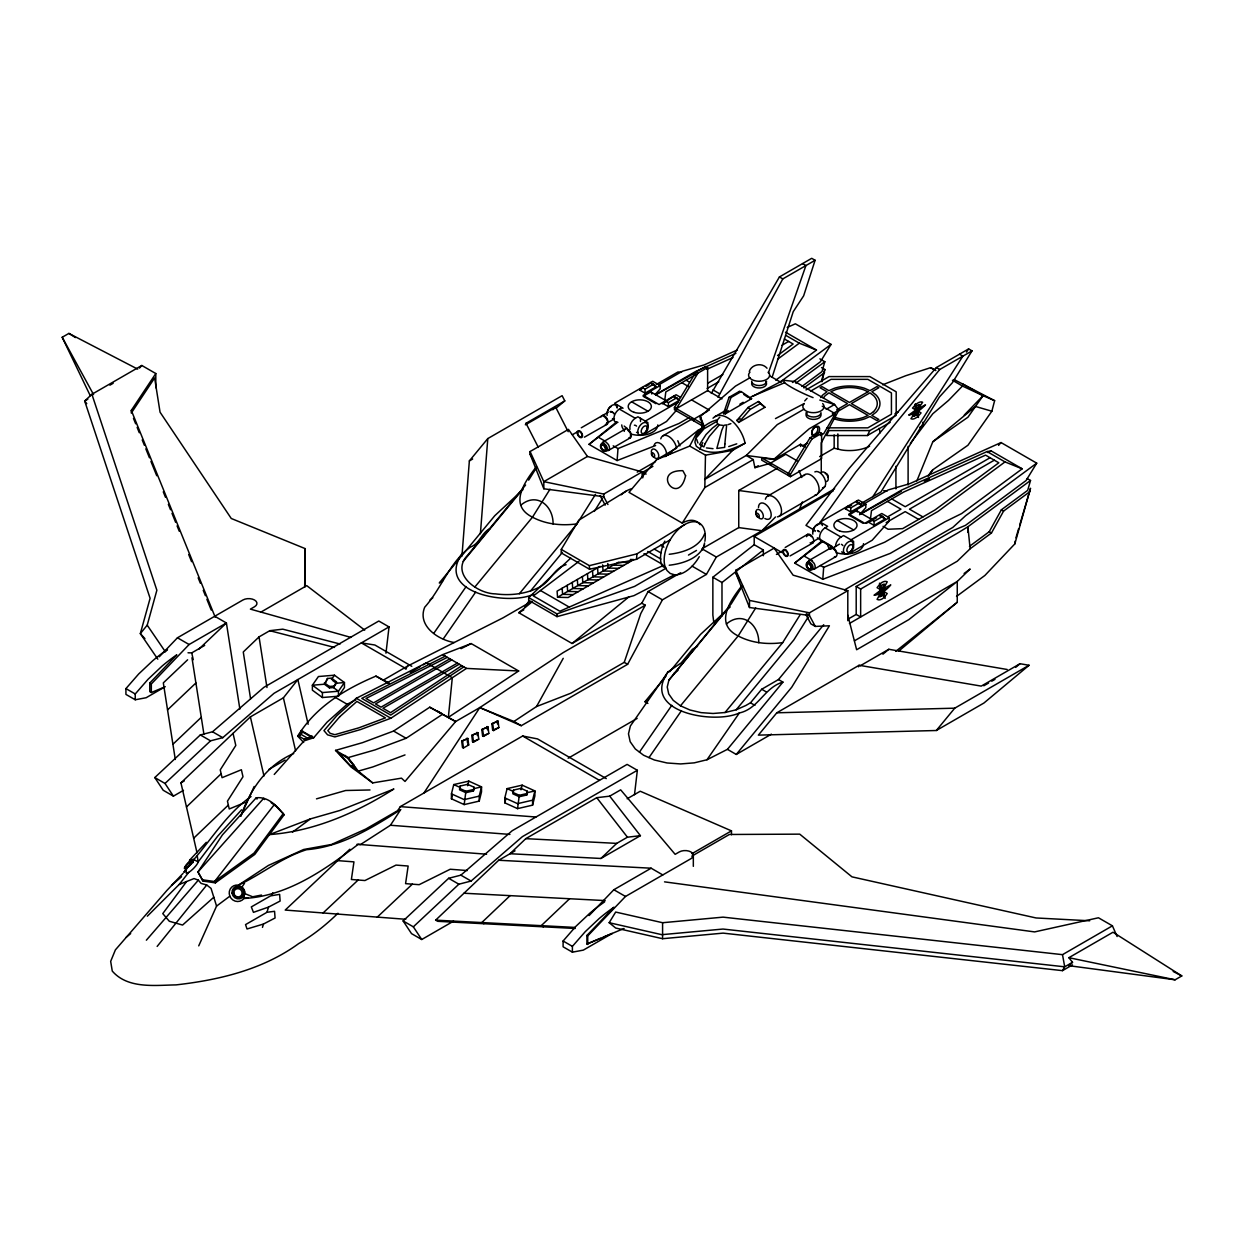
<?xml version="1.0" encoding="UTF-8"?>
<svg xmlns="http://www.w3.org/2000/svg" width="1244" height="1244" viewBox="0 0 1244 1244"><rect width="100%" height="100%" fill="white"/><g stroke="black" fill="none" stroke-linecap="round" stroke-linejoin="round"><path stroke-width="1.5" d="M304.671 587.323L305.215 548.635L231.26 518.484L160.056 412.184L154.629 377.927L131.304 413.039L131.304 410.396L155.795 373.542L141.816 365.472L91.9 394.286L84.685 401.003L150.104 598.302L140.339 633.6L157.817 659.196M304.827 586.406L305.215 548.635M570.778 558.043L528.716 597.602L528.669 600.277L557.001 616.635L633.942 595.643L674.45 574.775A29.078 16.794 -60 0 0 699.268 556.674M626.525 490.913L578.724 520.241L561.293 549.428L561.168 552.849L589.5 569.208L636.539 559.302L670.189 539.88M656.568 459.674L689.72 446.067L705.472 455.148L704.819 487.539L682.256 523.102L628.982 492.344L656.568 459.674L676.612 448.104A11.616 6.702 60 0 0 668.697 436.395A11.616 6.702 60 0 0 660.766 438.837M662.586 938.707L615.671 928.024L609.171 922.706L615.671 912.054L662.586 922.721L662.586 938.707L723.075 933.124L1062.5 970.647L1072.484 964.877M636.539 559.302L636.928 553.86L684.729 524.533M821.911 381.768L824.834 369.499L821.522 367.586M956.527 596.42L984.89 575.459L1014.84 543.892L1030.514 488.254L1019.722 524.984M616.76 421.809L589.003 444.357L617.102 460.575L618.004 448.602L679.006 423.473L689.02 417.689M822.782 579.315L823.684 567.342L884.686 542.213L938.069 511.393L1004.996 461.913L1022.179 468.817L961.596 513.601L944.865 521.842L890.253 553.378L822.782 579.315L794.683 563.097L821.88 541.016M461.959 556.052L469.361 460.918L487.788 438.588L562.117 395.685L564.792 400.91L556.052 408.203M480.402 533.707L487.788 438.588M385.967 653.193L389.03 626.914L378.798 621.02L263.837 687.388L212.537 731.783L200.315 734.94L154.8 777.562L163.197 790.251L173.414 796.144L183.474 790.344M634.502 794.683L637.348 770.285L627.116 764.391L512.155 830.759L460.871 875.154L448.649 878.295L403.118 920.933L411.515 933.622L421.747 939.515L453.562 921.151M664.762 400.304L665.804 391.907L696.624 374.117M870.442 519.043L871.484 510.662L903.813 491.986L985.559 455.133L998.823 462.784L934.975 509.978L902.646 528.638L888.107 529.244L883.069 526.336M880.814 593.186L880.379 596.607L882.043 593.046L885.122 598.426L883.458 591.6M880.954 591.973L879.492 583.187L882.043 589.298L883.893 584.664L883.209 590.605L880.845 592.035A20.79 12.005 -60 0 1 878.217 593.108L880.55 590.356L874.034 595.207A27.057 15.628 -60 0 0 879.586 593.777L883.909 591.304A27.057 15.628 -60 0 0 890.782 584.929L883.971 588.288L885.65 588.661L883.209 590.605M1014.84 543.892L1015.213 541.093M697.402 434.794L697.013 437.002L704.011 428.776L717.01 421.281L717.664 419.694C706.872 422.354 696.438 430.673 694.914 442.149L696.298 446.176C710.013 457.916 730.788 450.312 745.063 443.206A25.362 14.648 60 0 0 730.85 419.959A25.362 14.648 60 0 0 713.03 418.202M821.258 472.533L821.258 442.848L838.86 410.147L834.569 404.471L794.9 381.566L783.425 380.229L784.637 382.717A25.362 3.452 24.4 0 0 813.063 397.613M525.59 485.036L467.931 554.917C449.737 573.282 476.872 593.683 495.423 593.87C510.6 595.814 526.507 594.057 540.145 586.764C550.579 581.523 554.031 568.026 566.082 564.683M536.459 466.64C524.719 481.708 508.096 505.064 532.479 517.193C546.054 524.439 561.93 525.932 576.998 523.879L595.518 494.334M742.528 585.831L731.285 603.791L668.899 680.11L667.235 687.03L668.712 693.919L673.222 700.341L680.484 705.814L690 710.013L701.103 712.625L713.045 713.481L725.019 712.517L736.199 709.795L745.825 705.503L750.49 702.813L761.686 689.254L778.48 679.551L823.73 624.721M742.139 585.395C730.399 600.463 713.776 623.804 738.159 635.948C751.734 643.179 767.61 644.687 782.678 642.635L800.219 614.645M451.448 793.843L453.749 784.575L468.786 781.108L481.521 786.877L481.521 791.853L479.22 801.105L464.183 804.588L451.448 798.803L451.448 793.843L464.183 799.612L479.22 796.129L481.521 786.877L473.995 788.618L473.42 790.935L465.909 792.677L459.549 789.784L460.124 786.053L467.635 784.311L473.995 787.203L473.995 788.618M451.448 798.803L452.365 795.103M468.786 781.108L467.635 785.726L467.635 784.311M473.42 790.935L473.995 787.203M504.815 797.886L507.117 788.618L522.153 785.151L534.889 790.92L534.889 795.896L532.587 805.148L517.551 808.631L504.815 802.846L504.815 797.886L517.551 803.655L532.587 800.172L534.889 790.92L527.363 792.661L526.787 794.978L519.277 796.72L512.901 793.827L513.477 790.096L521.003 788.354L527.363 791.246L527.363 792.661M504.815 802.846L505.733 799.146M522.153 785.151L521.003 789.769L521.003 788.354M526.787 794.978L527.363 791.246M928.133 475.939L932.813 469.781L967.941 445.243L991.872 411.22L994.625 400.661L954.07 379.544M915.195 412.915L914.324 416.056L916.346 412.713L918.461 417.455L917.839 411.329M915.491 411.795L915.335 403.88L916.844 409.307L919.192 405L917.745 410.427L915.382 411.857A20.79 9.983 -52.8 0 1 912.801 412.977L915.335 410.349L908.664 415.092A27.057 12.984 -52.8 0 0 913.982 413.506L918.305 411.049A27.057 12.984 -52.8 0 0 925.489 404.875L918.772 408.296L920.265 408.545L917.745 410.427M144.926 638.638L140.339 633.6L147.212 625.172L156.868 590.247L91.9 394.286M819.874 358.863L824.834 361.74L822.004 371.598L801.882 386.464M1027.202 478.567L1030.514 480.479L1027.684 490.354L1001.373 509.791L989.229 531.732L969.434 546.365M821.6 380.524L824.834 369.499M1015.944 537.843L1018.634 528.669M229.845 896.178A8.35 8.039 51.1 0 0 243.886 898.495L244.726 891.964A6.733 6.484 51.1 0 0 242.191 887.485L238.413 885.153A8.35 8.039 51.1 0 0 229.845 896.178L216.565 906.099L198.729 945.86M262.468 927.386L263.464 924.043L275.064 917.994L274.566 911.308L266.978 912.287L245.55 924.603L247.027 928.988L263.464 924.043M266.978 912.287L268.517 907.094L280.118 901.045L279.636 894.358L270.617 895.867L251.319 906.907L253.449 912.35L268.517 907.094M272.032 895.338L272.778 892.85M772.12 377.259L793.237 311.653L803.655 295.823L815.1 260.276L811.71 258.317L779.428 276.945L711.35 393.399M429.771 707.198L455.631 721.551L429.771 707.198L393.586 731.052L362.517 742.652L335.538 750.381L350.979 766.926L372.687 782.896L401.47 778.153L405.015 781.45L455.631 721.551L479.811 707.587L513.912 721.473L536.537 706.545L570.701 693.266L624.239 662.352L640.784 613.556L645.278 605.206L641.811 603.216L572.069 643.49L518.81 612.732L532.245 601.707M739.294 391.409L741.222 391.596L751.609 398.671L725.345 413.832L723.479 413.646L729.046 397.318L739.34 391.409M725.345 413.832L730.974 397.52L741.222 391.596M768.403 372.889L805.941 265.547L802.567 263.604M704.602 533.847C699.33 547.671 682.598 552.756 669.225 554.28M704.602 544.794C699.33 558.618 682.598 563.703 669.225 565.227M916.828 480.977L932.813 441.76L975.498 406.461L991.872 411.22M799.534 509.029L802.427 501.938M564.792 400.91L526.01 423.287L525.388 424.81L555.726 407.301L568.197 431.684M858.469 666.8L859.106 665.276L981.236 686.113L1020.018 663.721L1029.052 665.276L983.942 703.015L936.312 730.508L758.373 735.126L776.8 712.796L859.106 665.276M718.021 397.24L782.818 278.905L815.1 260.276M699.843 449.317L702.72 442.646M293.724 753.522C266.543 765.138 250.371 789.302 240.838 816.111M240.885 815.924L254.18 786.457M869.836 430.579L829.048 430.579L826.56 435.54L867.348 435.54L869.836 430.579L896.193 415.356L896.193 391.813L869.836 376.59L829.048 376.59L805.988 389.916M689.72 446.067L697.993 430.377L704.197 426.785M749.261 371.412C751.749 364.197 762.183 362.377 767.019 368.224M641.811 603.216L648.108 591.553L680.701 572.738M423.893 793.034L479.811 707.587L521.267 725.703L627.614 664.312L662.414 599.826L706.405 574.417L716.326 557.048L834.615 488.768M880.332 593.419L877.082 599.39L878.575 599.857A10.139 5.862 -60 0 0 884.017 597.54L884.391 597.151M883.287 587.961L884.639 584.213A7.029 4.059 -60 0 0 880.876 585.815L880.674 586.017M880.736 593.746L879.057 596.825L883.411 595.441M882.976 589.64L887.236 581.819A10.139 5.862 -60 0 0 880.301 583.685L879.881 584.12M536.537 706.545L563.221 658.325M849.419 623.477L957.258 561.215L970.133 548.775L991.452 533.007L1003.597 511.066L1030.296 491.333M822.222 406.197L835.268 413.723L823.761 433.612L820.465 435.524M1062.5 970.647L1064.708 966.821L1072.515 962.312L1068.876 957.693L1113.007 932.222L1181.8 975.934L1175.113 979.79L1068.876 965.686L1072.515 962.312M303.692 742.481L297.72 736.168C315.338 706.996 345.257 689.036 375.937 676.114L389.419 683.314M299.104 736.308L301.919 731.627L311.544 737.179L304.376 739.356L299.104 736.308L303.303 731.472M700.341 416.911L703.109 426.303L674.435 409.758L674.435 407.534L696.034 371.987L705.69 366.42L707.618 367.54L707.618 390.616L676.378 408.654L676.378 410.878M676.378 408.654L697.977 373.107L707.618 367.54M805.334 447.031L800.561 444.263L774.141 459.518L761.701 457.916L761.701 460.14L790.375 476.685L821.615 458.647L821.615 433.363L819.687 432.243L810.031 437.81L788.432 473.358L788.432 475.566M790.375 476.685L790.375 474.477L811.974 438.93L821.615 433.363M787.219 327.467L795.351 323.798L831.039 344.401L820.387 361.802L792.412 382.483M863.056 504.426L888.029 489.996L909.784 483.683L1001.031 442.553L1036.718 463.157L1026.067 480.557L965.468 525.357L952.826 530.706L856.199 586.499L856.199 614.427L847.879 619.232M814.54 530.317L805.972 525.372L849.077 468.49L936.359 367.555L968.625 348.911L972.015 350.87L952.453 382.654L939.391 397.023L880.97 491.955L861.221 503.369M528.669 480.137L535.822 468.724M550.019 489.203L532.479 517.193L474.804 587.075M594.321 511.377L602.5 498.331M755.699 607.958L738.159 635.948L680.484 705.814M808.18 617.071L793.859 639.914L736.199 709.795M872.884 496.636L962.872 356.157L959.482 354.198M243.886 898.495C287.597 896.115 324.544 869.991 358.194 844.349L360.496 844.552L390.445 825.254L400.63 809.673C371.816 828.006 341.447 846.837 306.599 849.699C281.719 857.458 261.442 874.439 238.413 885.153L268.424 865.435L303.645 849.496L331.526 844.474L365.845 829.017L397.738 810.606L400.335 806.625L522.651 736.013L537.517 738.905L606.279 778.604M966.495 352.114L968.625 348.911M241.818 887.252L244.524 883.271M914.713 413.148L910.919 418.746L912.225 419.088A10.139 4.867 -52.8 0 0 917.559 416.709L917.948 416.32M918.181 408.032L919.938 404.549A7.029 3.374 -52.8 0 0 916.253 406.197L916.035 406.399M915.04 413.428L913.096 416.305L917.279 414.827M917.668 409.571L922.644 402.247A10.139 4.867 -52.8 0 0 916.004 404.284L915.568 404.72M454.138 642.526C438.168 639.82 417.082 625.81 424.702 607.227C441.558 588.521 449.722 561.697 470.621 546.971C479.64 543.815 481.661 532.401 490.136 528.591M433.767 633.351L466.127 586.577M443.299 638.872L475.674 592.082M525.03 606.699L529.338 600.463M697.495 646.367L692.457 649.275L681.261 662.85L668.106 671.853L630.381 725.983L628.484 733.836L630.164 741.688L635.311 748.981L643.583 755.232L654.391 760.006L667.033 762.976L680.623 763.94L694.245 762.852L706.981 759.757L727.429 749.339L782.927 682.116L778.48 679.551M639.447 752.107L671.807 705.332M648.979 757.612L681.354 710.837M706.981 759.757L739.34 712.967C758.482 708.862 764.282 687.481 782.927 682.116M326.426 681.323L324.404 684.216L327.421 678.462L331.433 678.12L336.44 681.805L336.44 683.22L333.423 687.559L329.411 687.885L324.404 684.216L312.384 685.211L312.384 690.171L322.398 697.526L338.43 696.205L344.448 687.528L344.448 682.552L334.449 675.197L318.417 676.534L312.384 685.211L322.398 692.566L338.43 691.229L344.448 682.552L336.44 683.22L332.677 680.468M331.433 679.535L334.449 675.197M338.43 696.205L338.43 691.229L333.423 687.559L336.44 681.805M994.625 400.661L983.071 395.701L967.941 417.222L932.813 441.76M818.987 524.035L855.639 472.269L939.749 369.499L972.015 350.87M804.712 400.926L807.076 398.344M462.426 553.098C434.078 593.232 508.423 605.999 533.66 594.228M668.106 671.853C639.758 711.972 714.103 724.739 739.34 712.967M283.352 813.452L254.009 853.12L214.574 881.529L202.29 879.772L197.983 871.951L222.427 834.879L256.233 797.793C268.393 796.362 277.194 806.314 284.13 814.773L254.787 854.426L215.352 882.851L203.067 881.079L202.29 879.772M186.6 881.529L162.777 913.609L169.324 921.26L182.573 925.054L213.812 897.235M206.317 842.328L189.601 860.164L189.881 861.905L191.047 860.972A6.733 1.539 -45 0 1 193.815 859.557C212.195 838.238 227.481 813.001 251.055 796.518M910.359 443.377L932.813 413.739L948.534 400.412L962.467 386.044L983.071 395.701L964.255 415.092M928.319 475.706L932.813 469.781M217.7 879.835L215.352 882.851L214.574 881.529L274.426 804.464L284.13 814.773M147.336 916.19L179.167 884.5L188.684 872.417M197.018 852.809L180.94 782.849L250.386 716.886L283.399 697.822L297.86 679.551L308.139 724.288M157.148 946.42L206.753 885.013L211.045 888.387L216.565 906.099M163.804 687.528L146.154 697.728L135.238 699.766L125.924 694.401L125.924 688.601L138.69 673.968L152.701 660.766A149.125 86.1 -60 0 1 167.474 649.461L164.908 652.151M135.238 699.766L135.238 693.981L148.005 679.333L162 666.146A149.125 86.1 -60 0 1 176.788 654.842L149.762 683.049L149.762 691.633L151.333 692.535L165.265 686.704M603.791 936.965L612.219 933.451L583.327 950.121L572.395 952.173L563.097 946.793L563.097 941.008L575.863 926.36L589.874 913.174A149.125 86.1 -60 0 1 604.646 901.869M572.395 952.173L572.395 946.373L585.178 931.74L599.173 918.538A149.125 86.1 -60 0 1 613.961 907.234L586.935 935.441L586.935 944.025L624.099 928.444M463.219 561.371L520.894 491.489M519.323 593.761L576.998 523.879M530.504 591.04L562.412 552.383M647.891 703.42L644.952 701.725L665.913 676.316M669.614 671.838L700.434 634.487L730.212 606.901M668.899 680.11L726.574 610.244M725.019 712.517L782.678 642.635M727.429 749.339L736.261 754.439L791.744 687.201L829.39 625.794L815.302 626.416L810.87 623.85L805.832 614.458M936.312 730.508L954.739 708.178L1029.052 665.276M183.101 873.319L166.743 890.626L115.397 949.872L110.669 961.363L112.271 971.082C127.805 989.027 154.769 985.248 176.042 984.89C219.333 979.977 262.888 969.605 298.7 943.574A169.184 97.67 -60 0 0 337.964 913.251M297.72 736.168L300.115 733.4M274.24 774.452L304.049 740.88L313.675 737.754L327.048 722.173L347.138 704.244L355.753 699.89M186.211 869.478L183.879 872.184L186.584 869.525M146.357 940.2L198.34 880.161L201.124 883.411L206.753 885.013M736.837 420.456L748.142 407.426L758.389 401.517L764.967 407.286L738.718 422.431L736.837 420.456L740.118 418.575M998.543 445.399L1001.031 442.553M405.233 668.899L407.768 665.991L503.042 617.833L531.499 601.396M738.718 422.431L750.07 409.463L760.317 403.538L764.967 407.286M655.293 394.364L660.144 388.921L660.144 385.547L652.727 381.27L614.552 403.32L623.073 408.234M676.207 410.567L666.504 421.483L645.154 433.798L647.891 429.056L647.891 422.571L637.892 416.787L635.311 418.279A7.744 4.463 -60 0 0 630.024 429.304M859.759 514.487L865.824 507.661L865.824 504.302L858.422 500.026L820.231 522.06L827.649 526.352L825.067 527.845A7.744 4.463 -60 0 0 819.78 535.573A7.744 4.463 -60 0 0 822.331 541.218M139.468 368.1L141.816 365.472M879.71 584.307L877.082 587.681L880.752 589.796M880.146 586.593L880.534 588.614M884.189 594.616L883.629 592.299M884.717 596.793L887.236 593.543L883.66 591.475M159.216 656.816L177.457 637.783L242.875 600.012A8.242 4.758 0 0 1 254.538 600.012A8.242 4.758 0 0 1 254.538 606.745L250.417 609.125L350.948 637.426M151.333 692.535L151.333 683.951L189.104 644.516L226.408 622.98L239.859 709.064M589.096 915.568L613.836 889.74L651.141 868.203L662.788 874.936M587.728 944.491L587.728 935.892L625.499 896.457L690.918 858.687A8.242 4.758 0 0 0 690.918 851.953A8.242 4.758 0 0 0 679.271 851.953L675.15 854.333L620.663 789.847L609.716 796.16L596.747 797.684L525.792 838.658L510.009 853.726L600.914 858.469L640.411 835.673L609.716 796.16M745.063 443.206L732.638 450.375L704.617 479.5L746.244 455.475L777.251 424.624L803.997 409.183M775.51 516.975L761.95 530.721L738.749 527.596L702.02 548.791L716.326 557.048M817.992 493.417L824.865 486.544M700.279 430.129L703.824 426.661M698.786 432.601L702.533 428.931M718.161 418.87L719.809 417.269M639.603 390.01L642.199 387.49L645.061 389.139L653.598 384.209L656.194 386.728L645.061 393.166L639.603 390.01L642.79 388.175M662.943 403.491L674.077 396.043L679.535 400.21L668.401 406.648L662.943 403.491L666.131 401.656M845.282 508.765L847.879 506.246L850.74 507.894L859.293 502.965L861.874 505.484L850.74 511.906L845.282 508.765L851.642 505.08M868.623 522.231L871.22 519.712L874.081 521.376L882.634 516.447L885.23 518.966L874.081 525.388L868.623 522.231L876.585 517.644M186.476 806.936L221.152 773.768M193.66 838.238L228.336 805.07M340.078 644.019L282.761 629.169L269.777 630.692L259.047 636.897L243.264 651.98L250.588 698.833M600.914 858.469L616.697 843.385L627.442 837.196L640.411 835.673M187.626 659.802L163.322 682.878L175.295 759.478M198.62 649.368L226.408 622.98L214.745 616.246M167.551 709.904L195.899 682.987M172.916 744.254L201.279 717.322M915.382 404.891L912.505 408.094L915.6 409.836M915.475 406.943L915.553 408.763M918.119 414.034L917.901 411.951M918.305 415.994L921.058 412.899L918.041 411.204M575.194 928.475L437.748 921.322L435.633 920.156L498.704 860.257L515.047 850.834M510.118 895.633L481.77 922.566L483.885 923.717M569.612 898.743L541.249 925.66L543.364 926.827M349.859 849.217L285.218 910.064L405.762 919.285M323.098 912.956L358.163 880.006M377.29 917.108L412.355 884.157M154.8 777.562L165.017 783.456L210.547 740.833L222.769 737.676L274.053 693.297L389.03 626.914M403.118 920.933L413.335 926.827L458.865 884.204L471.087 881.047L522.371 836.668L637.348 770.285M785.197 547.484L807.62 534.345M523.118 489.467L494.754 515.731L439.272 582.969L442.615 581.041M518.67 670.982L471.181 643.568L442.631 654.639L356.313 698.273L336.751 715.735L323.969 730.617L327.576 734.831L334.869 736.914L360.651 729.528L390.88 718.239L466.469 668.401L518.67 670.982L448.353 717.337L452.303 677.747L426.443 662.819L423.209 664.762M171.532 885.401L181.546 876.74M700.341 419.648L700.341 416.46L735.453 386.138L750.085 377.694M770.642 463.25L754.89 467.682L753.242 459.58L746.244 455.475L774.141 459.067L809.269 428.745L835.268 413.723M552.787 409.758L555.726 407.301M882.913 654.204L888.807 649.29L1007.205 669.49M895.758 651.374L957.258 602.267L957.258 581.461L970.133 569.021L964.1 573.484M957.258 602.267L898.712 651.094M1015.648 667.375L1020.018 663.721M572.069 643.49L628.811 596.949M241.554 809.813L217.7 836.155L198.154 861.905A8.35 1.913 -45 0 1 190.845 870.862A8.35 1.913 -45 0 1 186.398 871.391M589.003 444.357L616.775 422.913M794.683 563.097L822.471 541.669M126.219 937.214L130.682 933.591M697.993 430.377L664.934 456.595L671.604 452.754M717.088 620.803L713.823 622.793L712.859 615.096L712.859 577.247L754.206 544.716L754.206 536.506L833.293 490.851M721.986 615.967L721.986 582.519L763.349 550.003L754.206 544.716M579.004 561.308L533.349 595.923L559.878 611.239L663.938 565.258M430.066 599.872L432.788 597.835M673.61 673.657L678.058 670.329M777.562 355.551L793.128 344.028L784.389 338.99M777.531 359.283L799.317 343.173L816.499 350.077L775.758 380.182M779.693 382.375L831.039 344.401M795.818 383.183L824.834 361.74M803.842 387.941L824.601 372.594M1036.718 463.157L965.468 515.825L952.826 527.409L844.552 589.905M1030.514 480.479L967.91 526.772L957.258 533.272L860.646 589.05L856.199 586.499M292.464 832.143L310.394 818.91L339.783 810.497L393.882 789.007C356.422 812.752 314.11 831.287 269.45 834.6L310.394 818.91M304.376 739.356L312.073 736.013M461.788 665.696L390.569 712.656L382.965 708.271L459.238 664.218M463.825 666.877L390.709 715.082L361.786 698.382L445.29 656.163M335.538 750.381L348.071 757.612L375.05 749.883L406.119 738.283L442.304 714.429M479.811 707.587L563.221 652.587L645.278 605.206M410.271 672.522L419.974 666.706M819.656 456.626L834.164 448.213L841.535 449.97A30.556 17.649 0 0 0 869.603 446.192M90.268 395.716L62.2 337.264L68.886 333.408L137.695 369.126M109.907 385.173L113.173 383.276M87.811 399.2L84.685 401.003L86.753 403.647M469.361 460.918L472.642 459.036M607.943 504.535L603.744 496.714L543.815 488.783L530.084 454.184L530.084 451.541L568.461 429.382L587.448 456.455L642.122 471.911L642.122 477.572M645.963 386.34L649.15 384.505M260.602 612.281L306.739 585.644L364.71 630.117M188.015 652.789L191.731 652.882L204.685 645.403M581.29 427.781L607.943 412.386M656.257 384.505L677.918 372.003L681.572 372.158M572.411 434.716L577.418 431.839M659.04 384.707L682.35 371.241L704.104 364.943L737.35 349.953M617.957 422.338A7.744 4.463 -60 0 1 613.945 417.72A7.744 4.463 -60 0 1 619.388 409.089L621.969 407.597M660.144 385.547L643.164 395.359L659.087 404.549L676.083 394.752L680.53 397.318M666.737 401.112L650.799 391.907L643.164 396.323L655.899 403.678M655.65 394.566L695.676 371.458L735.904 353.312M655.557 394.939L695.598 372.562M614.458 418.777L606.45 423.411A3.965 2.286 60 0 0 607.181 422.369M606.994 424.344L584.4 437.188M662.15 403.756L665.198 401.983M665.54 400.972L668.401 402.621L676.938 397.691M603.433 441.698L625.281 429.071M707.867 383.168L722.842 374.522M645.309 421.078L678.509 401.905M587.448 456.455L543.815 481.646L543.815 488.783M707.121 388.486L718.768 381.768M781.978 345.272L788.634 341.431M608.471 450.437L630.335 437.81M662.896 435.82L692.302 418.839M707.867 411.049L694.199 418.948L694.199 421.156M715.051 416.6L726.325 410.085M723.479 413.646L728.409 410.8M739.885 404.176L743.166 402.278M637.208 472.129L655.526 461.54M530.084 451.541L543.815 481.646L603.744 494.07L642.122 471.911M642.821 477.774L642.821 472.191L652.913 466.36M810.59 391.145L831.023 379.342L867.861 379.342L891.435 392.948L891.435 414.221L867.861 427.843L827.089 427.843M826.203 409.307L834.569 404.471L819.812 400.055M180.94 782.849L184.299 780.905M836.683 409.851L847.522 403.585L828.939 392.855L825.347 395.561A27.819 16.063 0 0 0 823.31 398.096M704.819 487.539L753.242 459.58M832.298 413.925L838.86 410.147M837.056 411.842L849.45 404.689L868.032 415.418L863.352 417.502A27.819 16.063 0 0 1 835.533 417.502M383.587 679.955L407.768 665.991M754.89 467.682L758.249 465.738M802.256 446.036L807.232 443.159M518.81 612.732L523.786 609.855M600.09 566.347L557.094 591.164L557.545 597.26L568.104 597.524L633.849 559.567L630.335 559.473M738.749 527.596L738.749 490.494L777.329 468.211M449.861 658.822L373.589 702.86L365.985 698.459L447.311 657.345M557.545 597.26L616.977 562.957M451.774 659.911L375.501 703.948L381.053 707.167L457.326 663.13M268.766 769.492L285.047 760.068M894.918 413.832L898.199 411.951M867.348 435.54L890.191 422.354M767.501 496.216L805.086 474.508M688.461 555.073L696.5 550.439M919.658 427.423L922.939 425.541L922.939 422.214M779.117 516.322L816.686 494.614M815.302 626.416L809.424 615.469L749.494 607.538L735.764 572.94L735.764 570.296L774.141 548.137L793.128 575.194L847.802 590.667L847.802 620.709M776.427 554.435L784.762 549.615M865.824 504.302L848.843 514.114L864.767 523.304L881.763 513.492L889.165 517.784L889.165 521.143L872.184 540.223L850.849 552.554L853.586 547.811L853.586 541.311L843.572 535.542L840.991 537.035A7.744 4.463 -60 0 0 835.517 546.52M866.306 523.382L872.417 519.852L856.478 510.662L848.843 515.063L863.181 523.351M461.695 741.16L467.884 738.501L468.693 744.954L463.437 747.986L462.519 747.613L461.695 741.16L467.884 738.501M471.756 735.359L477.929 732.7L478.738 739.154L473.498 742.186L472.564 741.813L471.756 735.359L477.929 732.7M481.801 729.559L487.99 726.9L488.799 733.354L483.543 736.386L482.625 736.013L481.801 729.559L487.99 726.9M491.862 723.759L498.035 721.1L498.844 727.553L493.604 730.57L492.671 730.212L491.862 723.759L498.035 721.1M859.651 514.285L901.356 490.198L987.067 451.556L991.219 450.95L1022.179 468.817M813.731 541.233L818.536 538.45M859.573 514.643L901.294 491.302M812.674 543.084L790.08 555.928M472.564 741.813L478.738 739.154M482.625 736.013L488.799 733.354M492.671 730.212L498.844 727.553M809.113 560.438L830.961 547.827M833.107 547.827L839.513 544.126M888.263 516.509L900.951 509.185L887.501 501.41M990.069 457.73L905.228 506.712L891.777 498.937M850.989 539.818L889.165 517.784M886.148 522.62L905.197 511.626L918.647 519.401M994.314 460.187L909.473 509.169L922.924 516.929M814.151 569.177L836.015 556.566M644.952 701.725L648.295 699.781M735.764 570.296L749.494 600.401L809.424 612.826L847.802 590.667M568.135 758.249L637.146 718.41M854.441 640.816L957.258 581.461L908.913 619.559L856.634 649.741L847.802 615.174M627.163 798.772L640.24 791.231L731.472 830.868L731.472 834.74M860.071 665.882L888.807 649.29M736.261 754.439L771.404 734.147M691.913 853.695L731.472 830.868M983.802 685.786L988.591 683.034M991.779 681.183L994.982 679.348M691.773 856.183L729.373 834.475L799.736 834.149L851.969 876.849L1036.081 917.963L1089.682 920.793M662.586 922.721L723.075 917.139L1062.5 954.661L1112.416 925.831L1117.128 936.545M752.884 396.214L783.425 380.229M775.463 418.59L804.308 403.491A10.543 6.096 0 0 0 813.529 412.681A10.543 6.096 0 0 0 822.673 403.554M461.073 648.668L471.181 643.568M520.692 505.297C536.662 491.551 553.424 505.826 553.082 524.004M351.041 766.288L356.313 769.336L347.869 758.156L338.244 752.589L351.041 766.288L353.98 764.951M726.372 624.053C742.341 610.306 759.104 624.566 758.762 642.744M706.825 369.328L732.918 357.557M924.23 481.148L929.517 478.769M987.705 452.536L991.219 450.95M750.956 396.867L784.637 382.717M586.935 944.025L600.417 938.38M617.102 460.575L655.619 445.523M245.052 802.473L229.238 808.973L227.45 801.152L242.984 776.738L241.383 769.741L222.054 777.687L220.25 769.865L235.8 745.451L233.032 733.369M179.167 884.5L194.033 878.559L198.34 880.161M882.665 384.8L905.772 375.719L930.636 367.664L935.659 370.214M405.015 754.921L372.687 766.988L358.256 771.124L348.071 757.612M528.716 597.602L556.954 613.898L634.611 586.39L665.944 568.29L662.321 566.191L661.233 563.796A29.078 16.794 -60 0 1 664.794 541.14M728.082 424.593L730.881 423.644M728.735 446.565L736.759 443.828M397.738 810.606L400.63 809.673M316.489 798.85L345.676 790.5L370.012 789.971M561.293 549.428L589.376 565.647L636.928 553.86M459.549 788.369L465.909 791.262L473.42 789.52M512.901 792.412L519.277 795.305L526.787 793.563M244.648 898.355L248.396 897.624M252.143 896.893L261.52 895.058M705.472 455.148L732.638 450.375M324.404 682.801L329.411 686.47L333.423 686.144M776.8 712.796L954.739 708.178M618.237 562.226L628.795 562.49M613.183 565.149L623.742 565.398M618.688 568.321L608.114 568.073L607.787 563.485M613.619 571.245L603.06 570.98L602.609 564.885M608.565 574.168L598.006 573.904L597.555 567.808M603.511 577.092L592.953 576.827L592.502 570.732M598.457 579.999L587.883 579.751L587.448 573.639M593.404 582.923L582.83 582.659L582.379 576.563M588.334 585.846L577.776 585.582L577.325 579.486M583.28 588.77L572.722 588.505L572.271 582.41M578.227 591.678L567.668 591.429L567.217 585.318M573.173 594.601L562.599 594.337L562.148 588.241M883.598 490.742L887.252 490.913M525.792 838.658L616.697 843.385M498.704 860.257L651.141 868.203M463.981 893.239L605.175 900.594M435.633 920.156L574.961 927.418M400.335 806.625L535.962 817.013M390.445 825.254L509.931 834.413M356.997 844.287L486.575 854.208M337.73 860.63L353.949 861.874L351.383 879.492L364.927 880.534L396.012 865.093L408.141 866.026L405.575 883.644L419.135 884.686L450.204 869.245L467.324 870.551M749.728 398.484L751.609 398.671M729.046 397.318L730.974 397.52M720.307 425.075L722.608 425.339M706.437 447.918L713.03 448.68M738.749 490.494L770.549 494.77M664.529 881.856L1034.604 931.911L1098.452 917.777L1112.416 925.831M1068.876 957.693L1175.113 979.79M609.171 922.706L661.839 934.679L722.982 929.05L1064.708 966.821L1062.5 954.661M269.777 630.692L334.512 647.455M244.726 893.581L253.963 897.313M674.45 574.775L670.189 573.468L666.924 570.436L664.871 565.896A29.078 16.794 -60 0 1 684.06 524.921A29.078 16.794 -60 0 1 704.897 541.264M467.76 744.596L468.693 744.954M193.924 859.604L198.154 861.905L197.267 855.981M612.483 412.106L611.753 411.795A3.965 2.286 60 0 0 610.493 411.904M817.432 530.535L818.163 530.846A3.965 2.286 60 0 1 818.879 531.375M507.117 788.618L513.477 791.511L513.477 790.096M453.749 784.575L460.124 787.468L460.124 786.053M1173.201 971.471L1181.8 975.934M779.428 276.945L782.818 278.905M936.359 367.555L939.749 369.499M962.436 383.79L983.071 395.701M930.636 367.664L935.659 370.572M952.422 380.244L962.467 386.044M785.524 332.195L816.499 350.077M786.27 335.631L799.317 343.173M987.067 451.556L1004.996 461.913M769.616 375.828L781.045 382.421M1001.373 509.791L1003.597 511.066M989.229 531.732L991.452 533.007M696.034 371.987L697.977 373.107M810.031 437.81L811.974 438.93M712.967 389.901L719.53 393.695M707.618 390.616L721.971 398.904M686.097 380.197L689.456 382.141M681.805 382.67L688.538 386.557M691.571 399.884L709.391 410.178M797.155 460.84L785.804 454.293L770.611 463.063L770.611 465.272M653.598 384.209L650.736 382.561L650.736 383.587M859.293 502.965L856.416 501.316L856.416 502.327L861.874 505.484M882.634 516.447L879.757 514.783L879.757 515.809L885.23 518.966M652.105 384.365L656.194 386.728M679.535 400.21L674.077 397.054L674.077 396.043M674.435 407.534L703.109 424.095M761.701 457.916L790.375 474.477M631.61 401.781L647.968 411.22M837.29 520.536L853.648 529.975M619.388 409.089L635.311 418.279M825.067 527.845L840.991 537.035M817.355 537.859L831.925 546.271M841.644 551.885L844.878 553.751M821.196 540.86L832.345 547.298M598.768 437.499L605.175 441.2M613.199 445.818L618.004 448.602M804.448 556.239L812.472 560.873M820.48 565.491L823.684 567.342M642.821 472.191L646.102 474.088M754.206 536.506L782.072 552.585M856.199 614.427L860.646 616.993L860.646 589.05M806.47 613.758L809.424 615.469L809.424 612.826M660.595 545.214L663.892 547.111M712.859 577.247L721.986 582.519M692.099 566.16L706.405 574.417M654.282 549.102L660.859 552.896M647.72 551.45L660.859 559.038M643.972 553.72L662.274 564.294M648.108 591.553L662.414 599.826M761.686 689.254L766.117 691.804M750.49 702.813L754.921 705.379M540.487 590.511L569.425 607.212M624.239 662.352L627.614 664.312M442.631 654.639L466.469 668.401M513.912 721.473L521.267 725.703M411.78 666.302L374.879 645.014L361.351 642.899L406.43 668.914M522.651 736.013L599.452 780.361M436.862 710.713L441.791 713.543M375.937 676.114L388.47 683.345M356.313 698.273L390.88 718.239M334.62 696.998L347.138 704.244M393.586 731.052L406.119 738.283M177.457 637.783L189.104 644.516M613.836 889.74L625.499 896.457M301.141 730.508L313.675 737.754M301.421 734.598L306.693 737.645M149.762 683.049L151.333 683.951M586.935 935.441L587.728 935.892M212.537 731.783L222.769 737.676M460.871 875.154L471.087 881.047M125.924 688.601L135.238 693.981M563.097 941.008L572.395 946.373M200.315 734.94L210.547 740.833M448.649 878.295L458.865 884.204M68.886 333.408L75.449 337.559M743.772 394.441L748.25 397.474M817.759 530.628L818.49 531.157A3.965 2.286 60 0 1 819.174 531.872M833.853 549.226L833.496 548.962A3.965 2.286 60 0 0 832.765 548.651M834.04 549.366L835.082 550.47M810.513 535.744L811.554 536.724M627.8 430.206L629.791 432.306M271.192 802.629L275.204 805.785M358.256 771.124L372.687 782.896M758.389 401.517L760.317 403.538M748.142 407.426L750.07 409.463M345.039 755.357L352.705 763.583M596.747 797.684L627.442 837.196M147.212 625.172L164.612 650.674M413.335 926.827L421.747 939.515M165.017 783.456L173.414 796.144M264.49 799.581L263.712 798.275L197.983 871.951L203.067 881.079M256.233 797.793L257.01 799.114M62.2 337.264L93.564 394.597M735.764 572.94L739.962 580.761M600.152 495.718L605.19 505.111M530.084 454.184L534.282 462.006M526.01 423.287L538.341 447.373M131.304 410.396L215.196 617.148M133.481 418.419L135.674 423.784M137.12 427.361L139.297 432.741M142.205 439.909L144.382 445.274M145.843 448.851L149.467 457.808M150.928 461.4L156.744 475.721M163.275 491.831L165.452 497.211M168.36 504.38L170.537 509.745M171.999 513.337L175.622 522.278M177.083 525.87L179.26 531.235M188.699 554.513L191.607 561.682M198.154 577.807L200.331 583.172M203.238 590.34L205.415 595.705M206.877 599.297L211.231 610.042M799.006 470.621L801.805 477.525M677.793 440.718L679.893 445.912M700.341 416.46L703.793 425.401M701.725 422.711L703.109 426.303M716.886 422.027L717.353 423.364M696.609 439.194L697.931 443.004M283.399 697.822L295.574 750.785M250.386 716.886L263.977 776.007M701.507 424.842L702.285 428.294M191.731 652.882L193.255 659.693M259.047 636.897L266.962 687.512M191.965 657.765L203.954 734.442M497.102 720.727L497.507 723.946M492.795 724.117L493.604 730.57M487.057 726.527L487.461 729.761M482.734 729.933L483.543 736.386M476.996 732.327L477.401 735.562M472.689 735.733L473.498 742.186M466.951 738.143L467.557 742.979M462.628 741.533L463.437 747.986M970.133 548.775L967.91 526.772L967.91 532.416M589.376 565.647L589.5 569.208M189.601 860.164L189.663 863.414M556.954 613.898L557.001 616.635M908.104 446.332L908.104 484.973M895.929 466.267L895.929 488.923M874.081 521.376L874.081 525.388M850.74 507.894L850.74 511.906M837.85 433.876L837.85 449.084M834.164 434.902L834.164 448.213M800.561 444.263L800.561 446.487M763.349 550.003L763.349 555.726M749.494 600.401L749.494 607.538M693.328 855.328L693.328 866.337M668.401 402.621L668.401 406.648M645.061 389.139L645.061 393.166M640.489 418.279L640.489 421.529M617.148 404.813L617.148 408.063M603.744 494.07L603.744 496.714M532.587 800.172L532.587 805.148M519.277 795.305L517.551 808.631M479.22 796.129L479.22 801.105M465.909 791.262L464.183 804.588M329.411 686.47L329.411 687.885M327.421 678.462L327.421 679.877M322.398 692.566L322.398 697.526M155.795 373.542L155.795 387.739M652.431 455.273A5.256 3.032 60 0 1 653.784 448.991A5.256 3.032 60 0 1 658.76 456.268A5.256 3.032 60 0 1 653.193 456.392M654.095 445.305A9.003 5.194 60 0 1 661.077 443.952A9.003 5.194 60 0 1 666.597 454.433M657.812 424.919A18.022 10.403 0 0 1 632.17 434.343M624.177 430.113A18.022 10.403 0 0 1 621.767 424.919M627.038 428.185A18.022 10.403 0 0 1 624.177 426.039M863.491 543.659A18.022 10.403 0 0 1 837.85 553.098M829.857 548.868A18.022 10.403 0 0 1 827.447 543.659M621.191 494.801A29.078 16.794 -60 0 1 631.843 488.659M704.586 542.944A29.078 16.794 -60 0 1 702.533 549.864M682.256 523.102A29.078 16.794 -60 0 1 700.061 524.688M803.779 475.721A11.616 6.702 60 0 1 816.686 481.21A11.616 6.702 60 0 1 814.991 495.143M820.993 412.681A7.464 4.307 0 0 1 813.529 416.989A7.464 4.307 0 0 1 806.081 412.681M820.745 413.972A7.464 4.307 0 0 1 812.565 419.368A7.464 4.307 0 0 1 807.076 412.93M813.731 436.317A5.567 3.219 -60 0 1 812.907 429.647A5.567 3.219 -60 0 1 819.096 427.003A5.567 3.219 -60 0 1 816.717 435.058M815.691 435.789A5.567 3.219 -60 0 1 814.68 436.224M878.964 428.356A30.556 17.649 0 0 1 880.006 432.928M834.18 418.855A30.525 17.618 0 0 0 864.704 418.855L869.945 416.522L876.927 420.565L878.839 419.461L871.857 415.418L875.869 412.402A30.525 17.618 0 0 0 875.869 394.783L871.857 391.751L878.839 387.724L876.927 386.62L869.945 390.647L864.704 388.33A30.525 17.618 0 0 0 834.18 388.33L828.939 390.647L821.957 386.62L820.045 387.724L827.027 391.751L823.015 394.783A30.525 17.618 0 0 0 820.76 397.567M187.144 868.125A4.214 0.964 -45 0 1 189.99 863.974A4.214 0.964 -45 0 1 193.193 862.527M768.248 372.127A10.543 6.096 0 0 1 759.104 381.255A10.543 6.096 0 0 1 749.976 372.127M758.482 507.474A9.003 5.194 60 0 1 764.842 503.804A9.003 5.194 60 0 1 771.202 514.829A9.003 5.194 60 0 1 764.842 518.499M814.851 471.896A9.003 5.194 60 0 1 824.399 478.131A9.003 5.194 60 0 1 822.533 487.881M821.911 472.145A5.256 3.032 60 0 1 827.478 475.783A5.256 3.032 60 0 1 826.389 481.475M825.378 473.575A2.27 1.306 60 0 1 827.493 474.648A2.27 1.306 60 0 1 827.898 477.276M765.371 499.233A11.616 6.702 60 0 1 778.309 501.627A11.616 6.702 60 0 1 777.407 516.851M766.568 381.255A7.464 4.307 0 0 1 759.104 385.562A7.464 4.307 0 0 1 751.656 381.255M765.573 381.519A7.464 4.307 0 0 1 760.084 387.941A7.464 4.307 0 0 1 751.905 382.546M813.249 531.608A4.276 2.472 -60 0 1 814.338 527.316A4.276 2.472 -60 0 1 817.681 525.139M812.83 534.158A7.06 4.074 -60 0 1 816.359 525.061A7.06 4.074 -60 0 1 822.471 525.606M830.043 549.133A5.054 2.908 60 0 1 836.015 550.734A5.054 2.908 60 0 1 834.413 556.706M831.054 549.164A3.965 2.286 60 0 1 831.505 548.759M835.47 551.045A3.965 2.286 60 0 1 836.201 552.927M841.504 544.328A3.965 2.286 60 0 1 842.903 545.572M807.714 535.697A3.965 2.286 60 0 1 808.165 535.278M809.424 535.169A3.965 2.286 60 0 1 810.139 535.48M812.581 541.746A3.965 2.286 60 0 1 811.554 542.337M806.579 536.662A5.054 2.908 60 0 1 810.139 534.593A5.054 2.908 60 0 1 813.716 540.782A5.054 2.908 60 0 1 810.139 542.835M812.565 569.332A5.054 2.908 60 0 0 814.151 563.361L811.632 560.686A5.054 2.908 60 0 0 808.196 561.759M856.478 510.662A7.48 4.323 -60 0 1 857.271 511.937M807.589 567.14A4.51 2.597 60 0 0 812.099 569.736A4.51 2.597 60 0 0 812.099 564.543L809.844 562.164A4.51 2.597 60 0 0 806.765 565.025M815.053 531.468A3.965 2.286 60 0 1 815.333 530.846M607.57 412.868A4.276 2.472 -60 0 1 611.27 406.461M607.15 415.403A7.06 4.074 -60 0 1 610.68 406.306A7.06 4.074 -60 0 1 616.791 406.85M630.241 433.223A3.965 2.286 60 0 1 630.241 436.473M624.239 431.388A5.054 2.908 60 0 1 627.489 429.164A5.054 2.908 60 0 1 631.314 434.762A5.054 2.908 60 0 1 628.733 437.966M637.799 432.259A3.965 2.286 60 0 1 636.539 432.368M634.409 425.199A3.965 2.286 60 0 1 636.539 426.101M613.883 418.964A3.965 2.286 60 0 1 612.483 418.59M613.199 412.635A3.965 2.286 60 0 1 613.883 413.35M603.744 416.413A3.965 2.286 60 0 1 604.46 416.724L606.45 418.824A3.965 2.286 60 0 1 607.181 420.69M601.023 416.911A5.054 2.908 60 0 1 606.994 418.513A5.054 2.908 60 0 1 605.393 424.484M650.799 391.907A7.48 4.323 -60 0 1 651.794 394.021M606.87 450.577A5.054 2.908 60 0 0 608.471 444.606L605.952 441.947A5.054 2.908 60 0 0 602.5 445.134M604.988 451.121A4.51 2.597 60 0 0 606.419 445.803L604.164 443.424A4.51 2.597 60 0 0 601.412 447.342M604.164 450.779A4.51 2.597 60 0 1 601.909 448.4M614.069 418.559A3.965 2.286 60 0 1 612.81 418.668M610.104 411.686A3.965 2.286 60 0 1 612.079 411.873L612.81 412.402A3.965 2.286 60 0 1 614.069 413.972M724.848 443.984L724.692 447.389L716.839 448.446L721.784 430.315L723.93 425.277L726.667 424.888L724.848 443.984M685.584 475.737C678.447 507.521 650.348 470.045 682.847 470.683L685.584 475.737M705.161 443.564L703.855 446.954L699.61 444.497L706.017 434.56L712.377 428.154L717.912 423.893L719.405 424.748L709.298 436.457L705.161 443.564M339.752 716.731L327.825 730.617L330.158 733.338L334.869 734.691L358.941 727.802L385.438 717.897L356.888 701.429L339.752 716.731M873.537 411.624L869.945 414.314L851.362 403.585L869.945 392.855L873.537 395.561A27.819 16.063 0 0 1 873.537 411.624M868.032 391.751L849.45 402.481L830.852 391.751L835.533 389.683A27.819 16.063 0 0 1 863.352 389.683L868.032 391.751M809.549 563.812L808.849 563.299A3.825 2.208 60 0 0 806.236 565.725A3.825 2.208 60 0 0 810.202 569.908A3.825 2.208 60 0 0 810.761 565.32L809.549 563.812M786.208 550.33L785.508 549.817A3.825 2.208 60 0 0 782.896 552.243A3.825 2.208 60 0 0 786.861 556.426A3.825 2.208 60 0 0 787.421 551.838L786.208 550.33M603.869 445.057L603.169 444.543A3.825 2.208 60 0 0 600.557 446.969A3.825 2.208 60 0 0 604.522 451.168A3.825 2.208 60 0 0 605.082 446.565L603.869 445.057M580.528 431.575L579.828 431.062A3.825 2.208 60 0 0 577.216 433.487A3.825 2.208 60 0 0 581.181 437.686A3.825 2.208 60 0 0 581.741 433.083L580.528 431.575M651.467 453.967A2.27 1.306 60 0 0 653.877 456.968A2.27 1.306 60 0 0 653.877 453.749A2.27 1.306 60 0 0 651.467 453.967M815.582 433.705A4.37 2.519 -60 0 0 816.966 426.941A4.37 2.519 -60 0 0 811.788 431.512A4.37 2.519 -60 0 0 815.582 433.705M232.022 893.145A6.5 6.267 51.1 0 0 242.207 897.717A6.5 6.267 51.1 0 0 240.73 886.677A6.5 6.267 51.1 0 0 232.022 893.145M233.063 893.052A5.427 5.225 51.1 0 0 241.569 896.862A5.427 5.225 51.1 0 0 240.325 887.641A5.427 5.225 51.1 0 0 233.063 893.052M233.903 893.208A4.214 4.059 51.1 0 0 240.512 896.162A4.214 4.059 51.1 0 0 239.548 889.009A4.214 4.059 51.1 0 0 233.903 893.208M187.455 867.426A6.5 1.493 -45 0 0 193.675 859.511A6.5 1.493 -45 0 0 185.978 865.249A6.5 1.493 -45 0 0 187.455 867.426M187.72 866.866A5.427 1.244 -45 0 0 192.913 860.273A5.427 1.244 -45 0 0 186.476 865.062A5.427 1.244 -45 0 0 187.72 866.866M755.948 511.999A5.256 3.032 60 0 0 761.515 518.935A5.256 3.032 60 0 0 761.515 511.502A5.256 3.032 60 0 0 755.948 511.999M756.072 514.363A2.27 1.306 60 0 0 758.482 517.348A2.27 1.306 60 0 0 758.482 514.145A2.27 1.306 60 0 0 756.072 514.363M849.699 552.46A7.06 4.074 -60 0 0 851.938 541.529A7.06 4.074 -60 0 0 843.587 548.931A7.06 4.074 -60 0 0 849.699 552.46M850.663 551.403A4.276 2.472 -60 0 0 852.016 544.794A4.276 2.472 -60 0 0 846.962 549.273A4.276 2.472 -60 0 0 850.663 551.403M783.362 551.698A3.032 1.757 60 0 0 786.581 555.71A3.032 1.757 60 0 0 786.581 551.419A3.032 1.757 60 0 0 783.362 551.698M806.703 565.18A3.032 1.757 60 0 0 809.922 569.192A3.032 1.757 60 0 0 809.922 564.9A3.032 1.757 60 0 0 806.703 565.18M839.684 531.033A11.569 6.671 0 0 0 857.038 525.248A11.569 6.671 0 0 0 839.684 519.463A11.569 6.671 0 0 0 839.684 531.033M644.019 433.705A7.06 4.074 -60 0 0 646.258 422.773A7.06 4.074 -60 0 0 637.908 430.175A7.06 4.074 -60 0 0 644.019 433.705M644.983 432.663A4.276 2.472 -60 0 0 646.336 426.039A4.276 2.472 -60 0 0 641.282 430.517A4.276 2.472 -60 0 0 644.983 432.663M577.683 432.959A3.032 1.757 60 0 0 580.901 436.955A3.032 1.757 60 0 0 580.901 432.663A3.032 1.757 60 0 0 577.683 432.959M601.023 446.425A3.032 1.757 60 0 0 604.242 450.437A3.032 1.757 60 0 0 604.242 446.145A3.032 1.757 60 0 0 601.023 446.425M634.005 412.293A11.569 6.671 0 0 0 651.358 406.508A11.569 6.671 0 0 0 634.005 400.723A11.569 6.671 0 0 0 634.005 412.293"/></g></svg>
